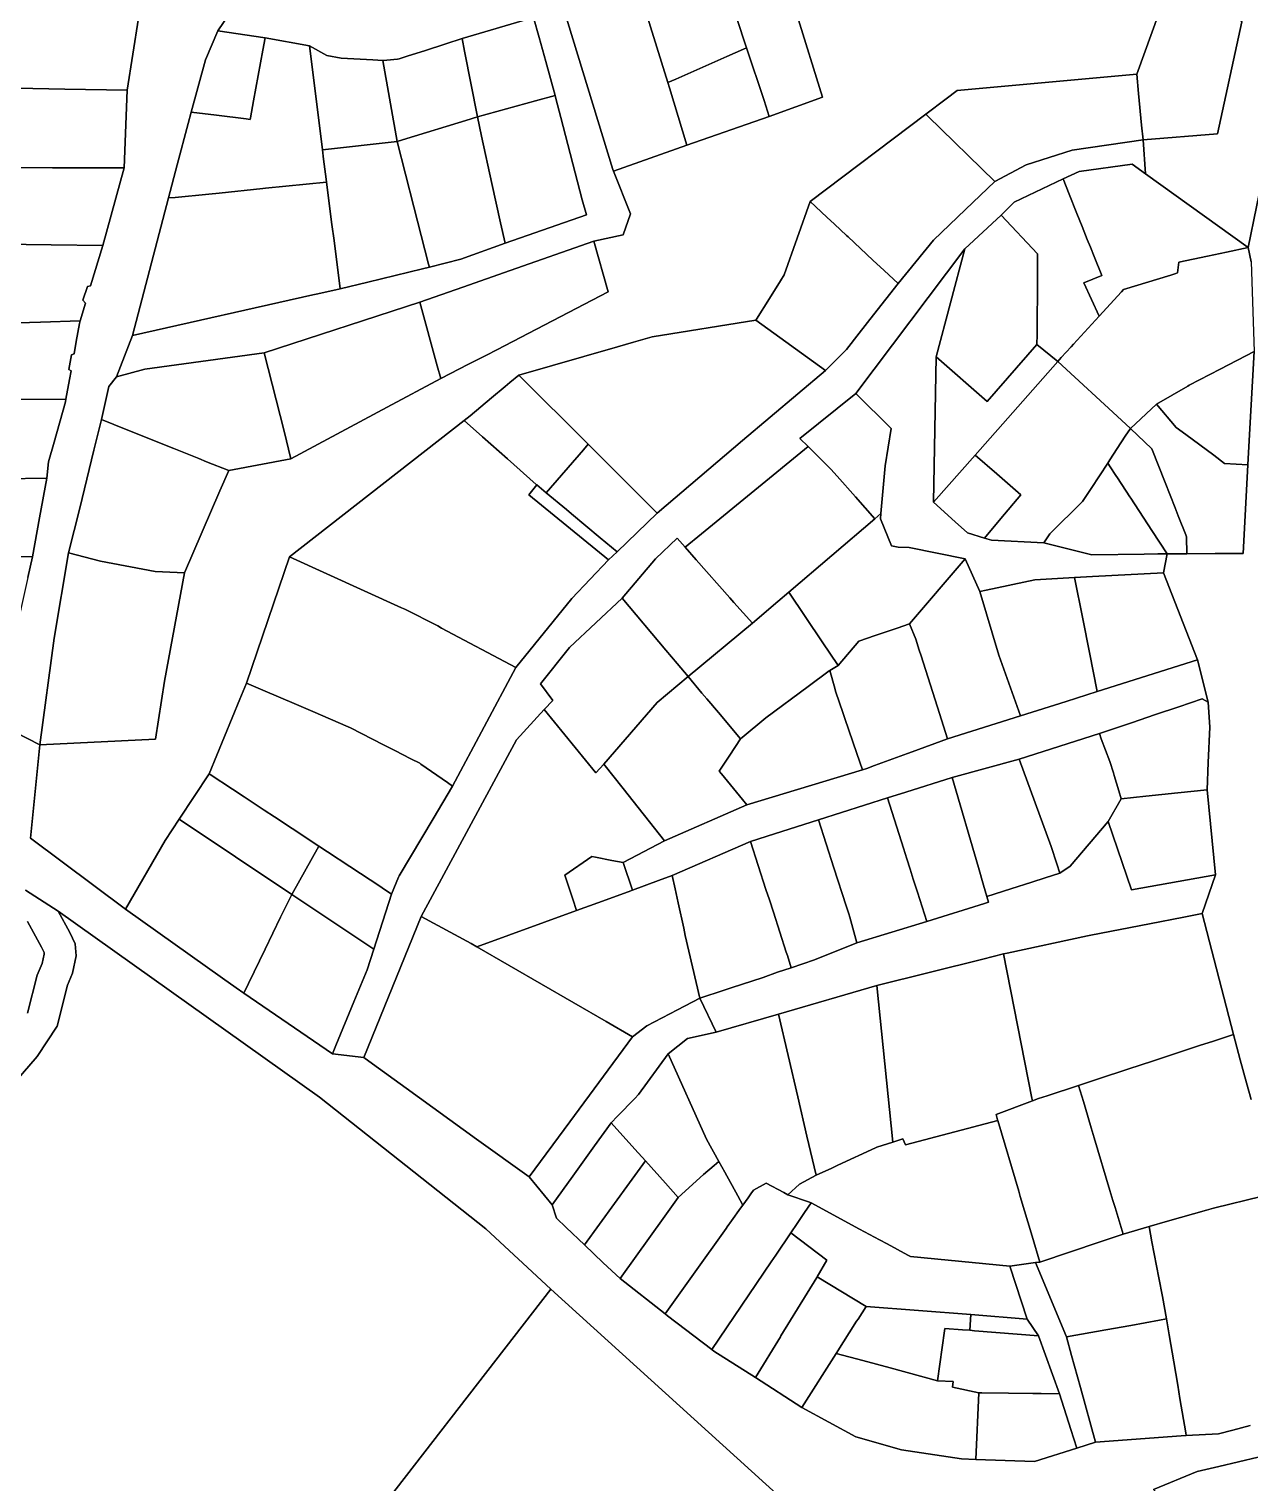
# Model space of a CAD drawing. Header units: inches. Extents: x 469561 to 471650, y 1000291 to 1003909.
# Drawn here: x 470271.3 to 470520.6, y 1001816.3 to 1002113.2 of the extents above; entities that cross this region are included whole.
import ezdxf

# ---------------------------------------------------------------- set-up
doc = ezdxf.new("R2010")
doc.units = ezdxf.units.IN
doc.header["$MEASUREMENT"] = 0
doc.layers.add('Gulele_10_08_New_Parcel', color=7, linetype='Continuous')

msp = doc.modelspace()

# ---------------------------------------------------------------- linework, layer by layer
at = {"layer": 'Gulele_10_08_New_Parcel'}
for points in [[(470498.7777, 1002090.5322), (470513.9831, 1002091.8077), (470518.969, 1002114.6362), (470507.7689, 1002132.4083), (470517.2161, 1002135.2195), (470521.4331, 1002128.5341), (470526.5005, 1002120.5007), (470529.3437, 1002115.9932), (470527.057, 1002101.8025), (470520.254, 1002068.5384), (470499.2571, 1002083.6391)], [(470497.4839, 1002103.9873), (470507.7689, 1002132.4083), (470518.969, 1002114.6362), (470513.9831, 1002091.8077), (470498.7777, 1002090.5322), (470498.4897, 1002093.5277), (470497.8679, 1002099.9941)], [(470411.6041, 1002128.2077), (470423.1616, 1002131.8302), (470423.6177, 1002130.3751), (470425.3238, 1002124.9316), (470428.0722, 1002116.163), (470433.3588, 1002099.2963), (470422.4716, 1002095.3463), (470421.404, 1002098.5747), (470417.8338, 1002109.3702)], [(470265.9093, 1002101.1793), (470268.0741, 1002118.7004), (470269.0489, 1002126.5899), (470269.845, 1002126.4813), (470281.1725, 1002124.9359), (470280.4159, 1002120.1633), (470280.1618, 1002118.5609), (470279.8121, 1002116.3551), (470283.4716, 1002116.1026), (470293.7015, 1002115.3969), (470291.3793, 1002100.6793), (470278.6443, 1002100.9293), (470272.0685, 1002101.0584), (470269.2664, 1002101.1134)], [(470395.389, 1002122.9464), (470402.9849, 1002125.411), (470408.4437, 1002127.1823), (470411.6041, 1002128.2077), (470417.8338, 1002109.3702), (470417.1911, 1002109.0853), (470413.8323, 1002107.5968), (470403.3542, 1002102.953), (470401.7403, 1002102.2378), (470398.2402, 1002113.65)], [(470380.2952, 1002117.8576), (470395.389, 1002122.9464), (470398.2402, 1002113.65), (470401.7403, 1002102.2378), (470402.0747, 1002101.1477), (470405.6528, 1002089.4812), (470390.6452, 1002084.1337), (470390.5262, 1002084.5214)], [(470359.74, 1002111.2671), (470374.3204, 1002115.5312), (470375.4524, 1002111.4422), (470376.812, 1002106.5312), (470378.7271, 1002099.6136), (470374.7235, 1002098.5052), (470362.8733, 1002095.2246), (470360.2543, 1002108.6341)], [(470299.7688, 1002078.6809), (470301.5563, 1002085.4445), (470303.7831, 1002093.8699), (470304.4061, 1002096.2273), (470309.5747, 1002095.5846), (470315.6767, 1002094.8258), (470316.5006, 1002094.7233), (470316.5604, 1002095.0546), (470317.1897, 1002098.5421), (470319.05, 1002108.8513), (470319.5085, 1002111.3924), (470328.614, 1002109.7493), (470330.5626, 1002094.0145), (470331.2448, 1002088.5061), (470331.4818, 1002086.5922), (470331.9865, 1002082.5171), (470332.0592, 1002081.9301), (470319.6008, 1002080.6585), (470319.0626, 1002080.6036), (470310.1458, 1002079.6935), (470308.0165, 1002079.4761), (470301.1893, 1002078.7793)], [(470304.4061, 1002096.2273), (470307.3514, 1002106.8805), (470309.8832, 1002112.8053), (470319.5085, 1002111.3924), (470319.05, 1002108.8513), (470317.1897, 1002098.5421), (470316.5604, 1002095.0546), (470316.5006, 1002094.7233), (470315.6767, 1002094.8258), (470309.5747, 1002095.5846)], [(470343.5722, 1002106.7552), (470344.3792, 1002106.8372), (470346.5898, 1002107.0617), (470346.8711, 1002107.0903), (470348.7093, 1002107.6869), (470352.0371, 1002108.767), (470356.393, 1002110.1808), (470359.74, 1002111.2671), (470360.2543, 1002108.6341), (470362.8733, 1002095.2246), (470361.7712, 1002094.8868), (470361.421, 1002094.7795), (470347.5697, 1002090.5339), (470346.5175, 1002090.2114)], [(470328.614, 1002109.7493), (470332.1572, 1002107.7752), (470335.0497, 1002107.2565), (470341.5446, 1002106.8745), (470343.5722, 1002106.7552), (470346.5175, 1002090.2114), (470331.2448, 1002088.5061), (470330.5626, 1002094.0145)], [(470401.7403, 1002102.2378), (470403.3542, 1002102.953), (470413.8323, 1002107.5968), (470417.1911, 1002109.0853), (470417.8338, 1002109.3702), (470421.404, 1002098.5747), (470422.4716, 1002095.3463), (470405.6528, 1002089.4812), (470402.0747, 1002101.1477)], [(470454.4143, 1002095.7926), (470458.5543, 1002098.9147), (470460.8232, 1002100.6258), (470497.4839, 1002103.9873), (470497.8679, 1002099.9941), (470498.4897, 1002093.5277), (470498.7777, 1002090.5322), (470484.2876, 1002088.4622), (470474.8863, 1002085.4434), (470468.5038, 1002082.0797), (470454.8183, 1002095.3994)], [(470263.8221, 1002084.8978), (470265.9093, 1002101.1793), (470269.2664, 1002101.1134), (470272.0685, 1002101.0584), (470278.6443, 1002100.9293), (470291.3793, 1002100.6793), (470290.7466, 1002084.8259), (470276.1071, 1002084.865), (470268.2275, 1002084.8861), (470267.6588, 1002084.8876), (470267.454, 1002084.8881)], [(470362.8733, 1002095.2246), (470374.7235, 1002098.5052), (470378.7271, 1002099.6136), (470378.8793, 1002098.9793), (470379.882, 1002095.114), (470384.2493, 1002078.2793), (470385.1666, 1002075.2435), (470368.5132, 1002069.469), (470367.6035, 1002073.6231), (470365.8467, 1002081.6458), (470363.7362, 1002091.2838)], [(470346.5175, 1002090.2114), (470347.5697, 1002090.5339), (470361.421, 1002094.7795), (470361.7712, 1002094.8868), (470362.8733, 1002095.2246), (470363.7362, 1002091.2838), (470365.8467, 1002081.6458), (470367.6035, 1002073.6231), (470368.5132, 1002069.469), (470359.4894, 1002066.2104), (470353.0668, 1002064.5662), (470352.9057, 1002065.1971), (470349.917, 1002076.8998)], [(470430.7945, 1002077.98), (470454.4143, 1002095.7926), (470454.8183, 1002095.3994), (470468.5038, 1002082.0797), (470462.5315, 1002076.3546), (470455.9975, 1002070.0909), (470448.7524, 1002061.2071), (470445.8987, 1002063.8725), (470443.6272, 1002065.9941), (470438.5682, 1002070.7193), (470438.2517, 1002071.0149), (470435.7599, 1002073.3423), (470434.2241, 1002074.7767)], [(470333.2631, 1001903.8863), (470333.9749, 1001905.6136), (470337.6354, 1001914.497), (470340.3357, 1001921.0502), (470341.701, 1001925.2533), (470345.3635, 1001936.5281), (470346.7493, 1001939.9793), (470346.9106, 1001940.2517), (470351.5029, 1001948.0062), (470353.8123, 1001951.9059), (470357.7583, 1001958.5691), (470370.7158, 1001982.7675), (470382.1671, 1001996.8643), (470389.6709, 1002004.7993), (470391.3959, 1002006.4381), (470399.5897, 1002014.2869), (470417.0123, 1002029.1219), (470433.9693, 1002043.4793), (470437.8195, 1002047.3404), (470438.2299, 1002047.752), (470440.8346, 1002051.0826), (470443.7353, 1002054.7918), (470448.7524, 1002061.2071), (470455.9975, 1002070.0909), (470462.5315, 1002076.3546), (470468.5038, 1002082.0797), (470474.8863, 1002085.4434), (470484.2876, 1002088.4622), (470498.7777, 1002090.5322), (470499.2571, 1002083.6391), (470496.5593, 1002085.5793), (470485.7539, 1002084.0634), (470482.4764, 1002082.5972), (470472.4713, 1002077.8534), (470469.7975, 1002075.1796), (470462.38, 1002068.2796), (470440.1561, 1002038.7418), (470428.7107, 1002029.5916), (470430.3898, 1002027.9202), (470408.6555, 1002010.1176), (470405.2673, 1002007.3423), (470403.6392, 1002009.1741), (470399.2366, 1002004.9726), (470392.45, 1001996.945), (470381.6992, 1001986.8916), (470375.7274, 1001979.4839), (470378.2718, 1001976.0326), (470376.5055, 1001974.1806), (470370.8443, 1001967.9929), (470351.3976, 1001931.9607), (470339.6947, 1001903.1105)], [(470331.2448, 1002088.5061), (470346.5175, 1002090.2114), (470349.917, 1002076.8998), (470352.9057, 1002065.1971), (470353.0668, 1002064.5662), (470351.6561, 1002064.205), (470340.5043, 1002061.5003), (470334.8617, 1002060.1318), (470333.5939, 1002069.9933), (470333.175, 1002073.2511), (470332.0592, 1002081.9301), (470331.9865, 1002082.5171), (470331.4818, 1002086.5922)], [(470290.7466, 1002084.8259), (470286.4021, 1002068.9831), (470275.8573, 1002069.1126), (470265.6695, 1002069.2377), (470265.575, 1002069.2389), (470265.1146, 1002069.2445), (470261.9825, 1002069.283), (470262.6927, 1002075.3085), (470263.8221, 1002084.8978), (470267.454, 1002084.8881), (470267.6588, 1002084.8876), (470268.2275, 1002084.8861), (470276.1071, 1002084.865)], [(470482.4764, 1002082.5972), (470485.7539, 1002084.0634), (470496.5593, 1002085.5793), (470499.2571, 1002083.6391), (470520.254, 1002068.5384), (470515.8272, 1002067.6207), (470511.9305, 1002066.8128), (470506.109, 1002065.6059), (470505.8502, 1002063.3633), (470505.4774, 1002063.2497), (470504.442, 1002062.9343), (470494.8102, 1002059.9996), (470494.3659, 1002059.5134), (470489.816, 1002054.5338), (470486.7026, 1002061.3796), (470490.3413, 1002062.8272), (470488.7878, 1002066.7324), (470488.0255, 1002068.6485), (470487.397, 1002070.2284), (470486.3567, 1002072.8433), (470485.2958, 1002075.51), (470483.7197, 1002079.472)], [(470292.4373, 1002050.6248), (470299.7688, 1002078.6809), (470301.1893, 1002078.7793), (470308.0165, 1002079.4761), (470310.1458, 1002079.6935), (470319.0626, 1002080.6036), (470319.6008, 1002080.6585), (470332.0592, 1002081.9301), (470333.175, 1002073.2511), (470333.5939, 1002069.9933), (470334.8617, 1002060.1318), (470330.325, 1002059.1152), (470329.2555, 1002058.8755)], [(470469.7975, 1002075.1796), (470472.4713, 1002077.8534), (470482.4764, 1002082.5972), (470483.7197, 1002079.472), (470485.2958, 1002075.51), (470486.3567, 1002072.8433), (470487.397, 1002070.2284), (470488.0255, 1002068.6485), (470488.7878, 1002066.7324), (470490.3413, 1002062.8272), (470486.7026, 1002061.3796), (470489.816, 1002054.5338), (470484.6066, 1002048.8325), (470484.0941, 1002048.2717), (470482.0938, 1002046.0825), (470481.3646, 1002045.2845), (470477.1288, 1002048.787), (470477.1419, 1002050.794), (470477.1616, 1002053.8205), (470477.1987, 1002059.5161), (470477.2317, 1002064.5762), (470477.2493, 1002067.2793)], [(470419.7527, 1002053.7462), (470419.8648, 1002053.9267), (470422.4873, 1002058.1492), (470424.746, 1002061.786), (470425.5118, 1002063.019), (470430.7945, 1002077.98), (470434.2241, 1002074.7767), (470435.7599, 1002073.3423), (470438.2517, 1002071.0149), (470438.5682, 1002070.7193), (470443.6272, 1002065.9941), (470445.8987, 1002063.8725), (470448.7524, 1002061.2071), (470443.7353, 1002054.7918), (470440.8346, 1002051.0826), (470438.2299, 1002047.752), (470437.8195, 1002047.3404), (470433.9693, 1002043.4793)], [(470456.5244, 1002046.257), (470462.38, 1002068.2796), (470469.7975, 1002075.1796), (470477.2493, 1002067.2793), (470477.2317, 1002064.5762), (470477.1987, 1002059.5161), (470477.1616, 1002053.8205), (470477.1419, 1002050.794), (470477.1288, 1002048.787), (470466.9513, 1002037.1432)], [(470351.0874, 1002057.388), (470359.8743, 1002060.4731), (470369.5774, 1002063.8798), (470386.6762, 1002069.8832), (470389.5999, 1002059.5017), (470366.8618, 1002047.6923), (470364.7421, 1002046.6087), (470361.0621, 1002044.7276), (470355.3969, 1002041.8316), (470354.6803, 1002044.4184)], [(470267.6609, 1002053.1368), (470259.9993, 1002052.8793), (470260.1559, 1002054.1745), (470260.4778, 1002056.8364), (470260.5847, 1002057.7202), (470260.9054, 1002060.3722), (470261.9825, 1002069.283), (470265.1146, 1002069.2445), (470265.575, 1002069.2389), (470265.6695, 1002069.2377), (470275.8573, 1002069.1126), (470286.4021, 1002068.9831), (470283.9047, 1002060.737), (470283.2548, 1002060.6063), (470282.3226, 1002057.8072), (470282.8274, 1002057.1799), (470281.7462, 1002053.6102), (470273.6684, 1002053.3387), (470269.158, 1002053.1871)], [(470440.1561, 1002038.7418), (470462.38, 1002068.2796), (470456.5244, 1002046.257), (470455.9975, 1002016.5294), (470460.405, 1002012.5746), (470462.9606, 1002010.2815), (470466.3846, 1002009.2129), (470467.8138, 1002008.7668), (470478.5088, 1002008.2493), (470488.3414, 1002005.8343), (470499.0125, 1002005.9542), (470501.7965, 1002005.9855), (470503.694, 1002006.0068), (470502.9256, 1002002.1491), (470488.4505, 1002001.3574), (470484.7842, 1002001.1569), (470476.7134, 1002000.7155), (470466.7618, 1001998.5593), (470465.4693, 1001998.2793), (470462.4798, 1002005.011), (470451.0201, 1002007.3259), (470448.7952, 1002007.3676), (470447.411, 1002007.657), (470445.1698, 1002013.1291), (470445.2685, 1002014.2352), (470446.1374, 1002023.9688), (470447.3624, 1002031.6075)], [(470481.3646, 1002045.2845), (470482.0938, 1002046.0825), (470484.0941, 1002048.2717), (470484.6066, 1002048.8325), (470489.816, 1002054.5338), (470494.3659, 1002059.5134), (470494.8102, 1002059.9996), (470504.442, 1002062.9343), (470505.4774, 1002063.2497), (470505.8502, 1002063.3633), (470506.109, 1002065.6059), (470511.9305, 1002066.8128), (470515.8272, 1002067.6207), (470520.254, 1002068.5384), (470520.8557, 1002065.636), (470521.4615, 1002047.3208), (470514.5338, 1002043.7213), (470508.1988, 1002040.4297), (470507.9093, 1002040.2793), (470501.4993, 1002036.5793), (470496.1902, 1002031.6232), (470494.3666, 1002033.3036)], [(470319.3439, 1002047.0872), (470351.0874, 1002057.388), (470354.6803, 1002044.4184), (470355.3969, 1002041.8316), (470344.4161, 1002035.945), (470324.8096, 1002025.4343), (470323.3964, 1002031.0327)], [(470258.8846, 1002037.4084), (470258.9409, 1002038.1902), (470259.5952, 1002047.2707), (470259.9993, 1002052.8793), (470267.6609, 1002053.1368), (470269.158, 1002053.1871), (470273.6684, 1002053.3387), (470281.7462, 1002053.6102), (470281.6293, 1002053.0793), (470280.9646, 1002049.3573), (470280.5156, 1002046.8428), (470279.9919, 1002046.6531), (470279.441, 1002043.642), (470279.8954, 1002043.3699), (470279.5812, 1002041.6102), (470278.8654, 1002037.6013), (470268.2629, 1002037.4989), (470266.4415, 1002037.4814)], [(470371.3653, 1002042.5113), (470391.48, 1002048.3026), (470394.7225, 1002049.2361), (470398.5552, 1002050.3396), (470419.7527, 1002053.7462), (470433.9693, 1002043.4793), (470417.0123, 1002029.1219), (470399.5897, 1002014.2869), (470385.4878, 1002028.3888)], [(470455.9975, 1002016.5294), (470456.5244, 1002046.257), (470466.9513, 1002037.1432), (470477.1288, 1002048.787), (470481.3646, 1002045.2845), (470473.2214, 1002036.0537), (470464.5042, 1002026.1723)], [(470286.1288, 1002033.4228), (470287.6004, 1002040.1499), (470289.177, 1002042.147), (470294.9581, 1002043.7236), (470319.3439, 1002047.0872), (470323.3964, 1002031.0327), (470324.8096, 1002025.4343), (470312.0912, 1002023.0168), (470307.5853, 1002024.8228), (470305.9685, 1002025.4708), (470300.8828, 1002027.5092), (470291.1864, 1002031.3957)], [(470520.5136, 1002030.3838), (470520.1678, 1002024.2057), (470515.3923, 1002024.4558), (470513.2678, 1002026.1894), (470507.5265, 1002030.3528), (470505.5593, 1002031.7793), (470501.4993, 1002036.5793), (470507.9093, 1002040.2793), (470508.1988, 1002040.4297), (470514.5338, 1002043.7213), (470521.4615, 1002047.3208)], [(470464.5042, 1002026.1723), (470473.2214, 1002036.0537), (470481.3646, 1002045.2845), (470494.3666, 1002033.3036), (470496.1902, 1002031.6232), (470495.1437, 1002030.021), (470493.4927, 1002027.4934), (470491.9914, 1002025.1949), (470491.5729, 1002024.5543), (470488.1927, 1002019.3792), (470486.4439, 1002016.7019), (470479.7163, 1002010.0606), (470478.5088, 1002008.2493), (470467.8138, 1002008.7668), (470466.3846, 1002009.2129), (470469.7358, 1002013.1934), (470473.8513, 1002018.0819), (470468.9036, 1002022.3732)], [(470360.2027, 1002033.2159), (470361.391, 1002034.2054), (470365.7485, 1002037.8341), (470368.5662, 1002040.1804), (470369.5173, 1002040.9724), (470371.3653, 1002042.5113), (470385.4878, 1002028.3888), (470384.5052, 1002027.2559), (470376.8946, 1002018.4819), (470374.9867, 1002020.0665), (470374.8756, 1002020.1653), (470368.9887, 1002025.4013), (470367.3146, 1002026.8903), (470363.9252, 1002029.905)], [(470257.8398, 1002021.2551), (470258.8846, 1002037.4084), (470266.4415, 1002037.4814), (470268.2629, 1002037.4989), (470278.8654, 1002037.6013), (470278.7663, 1002037.0465), (470276.4314, 1002028.8148), (470275.299, 1002024.8227), (470274.9912, 1002021.4536), (470266.1511, 1002021.3513), (470265.2417, 1002021.3408), (470260.4836, 1002021.2857)], [(470428.7107, 1002029.5916), (470440.1561, 1002038.7418), (470447.3624, 1002031.6075), (470446.1374, 1002023.9688), (470445.2685, 1002014.2352), (470444.0391, 1002013.1862), (470440.0743, 1002017.6246), (470436.3099, 1002021.8386), (470435.0262, 1002023.2757), (470434.7899, 1002023.5402), (470430.3898, 1002027.9202)], [(470496.1902, 1002031.6232), (470501.4993, 1002036.5793), (470505.5593, 1002031.7793), (470507.5265, 1002030.3528), (470513.2678, 1002026.1894), (470515.3923, 1002024.4558), (470520.1678, 1002024.2057), (470519.219, 1002006.0931), (470513.4833, 1002006.0499), (470507.7477, 1002006.0068), (470507.6615, 1002009.4568), (470507.5035, 1002009.8596), (470505.9727, 1002013.7611), (470505.3174, 1002015.4313), (470503.3043, 1002020.5623), (470500.5889, 1002027.4832)], [(470279.4017, 1002006.199), (470281.6635, 1002015.3523), (470284.5897, 1002027.1942), (470286.1288, 1002033.4228), (470291.1864, 1002031.3957), (470300.8828, 1002027.5092), (470305.9685, 1002025.4708), (470307.5853, 1002024.8228), (470312.0912, 1002023.0168), (470310.2926, 1002018.8549), (470303.0517, 1002002.0997), (470297.0603, 1002002.415), (470285.9186, 1002004.5172)], [(470324.4993, 1002005.3793), (470360.2027, 1002033.2159), (470363.9252, 1002029.905), (470367.3146, 1002026.8903), (470368.9887, 1002025.4013), (470374.8756, 1002020.1653), (470374.9867, 1002020.0665), (470373.3696, 1002018.0819), (470389.6709, 1002004.7993), (470382.1671, 1001996.8643), (470370.7158, 1001982.7675), (470355.5717, 1001990.8561), (470354.7793, 1001991.2793), (470348.0893, 1001994.6793), (470347.3856, 1001994.9985)], [(470491.5729, 1002024.5543), (470491.9914, 1002025.1949), (470493.4927, 1002027.4934), (470495.1437, 1002030.021), (470496.1902, 1002031.6232), (470500.5889, 1002027.4832), (470503.3043, 1002020.5623), (470505.3174, 1002015.4313), (470505.9727, 1002013.7611), (470507.5035, 1002009.8596), (470507.6615, 1002009.4568), (470507.7477, 1002006.0068), (470503.694, 1002006.0068), (470500.6017, 1002010.7385), (470496.2719, 1002017.3639), (470496.09, 1002017.6423), (470493.5573, 1002021.5178), (470493.2261, 1002022.0246), (470492.0655, 1002023.8005)], [(470376.8946, 1002018.4819), (470384.5052, 1002027.2559), (470385.4878, 1002028.3888), (470399.5897, 1002014.2869), (470391.3959, 1002006.4381), (470387.9496, 1002009.3003), (470382.0969, 1002014.1612), (470381.0385, 1002015.0403)], [(470405.2673, 1002007.3423), (470408.6555, 1002010.1176), (470430.3898, 1002027.9202), (470434.7899, 1002023.5402), (470435.0262, 1002023.2757), (470436.3099, 1002021.8386), (470440.0743, 1002017.6246), (470444.0391, 1002013.1862), (470426.4734, 1001998.1975), (470424.2253, 1001996.2792), (470419.0358, 1001991.851), (470415.2623, 1001996.0967), (470414.42, 1001997.0443), (470407.5459, 1002004.7786)], [(470455.9975, 1002016.5294), (470464.5042, 1002026.1723), (470468.9036, 1002022.3732), (470473.8513, 1002018.0819), (470469.7358, 1002013.1934), (470466.3846, 1002009.2129), (470462.9606, 1002010.2815), (470460.405, 1002012.5746)], [(470478.5088, 1002008.2493), (470479.7163, 1002010.0606), (470486.4439, 1002016.7019), (470488.1927, 1002019.3792), (470491.5729, 1002024.5543), (470492.0655, 1002023.8005), (470493.2261, 1002022.0246), (470493.5573, 1002021.5178), (470496.09, 1002017.6423), (470496.2719, 1002017.3639), (470500.6017, 1002010.7385), (470503.694, 1002006.0068), (470501.7965, 1002005.9855), (470499.0125, 1002005.9542), (470488.3414, 1002005.8343)], [(470255.1868, 1002005.7654), (470255.2503, 1002006.5312), (470256.0352, 1002015.9972), (470256.4702, 1002021.2437), (470257.8398, 1002021.2551), (470260.4836, 1002021.2857), (470265.2417, 1002021.3408), (470266.1511, 1002021.3513), (470274.9912, 1002021.4536), (470273.4776, 1002013.3259), (470272.0031, 1002005.4086), (470266.2844, 1002005.5299), (470260.7773, 1002005.6468)], [(470373.3696, 1002018.0819), (470374.9867, 1002020.0665), (470376.8946, 1002018.4819), (470381.0385, 1002015.0403), (470382.0969, 1002014.1612), (470387.9496, 1002009.3003), (470391.3959, 1002006.4381), (470389.6709, 1002004.7993)], [(470426.4734, 1001998.1975), (470444.0391, 1002013.1862), (470445.2685, 1002014.2352), (470445.1698, 1002013.1291), (470447.411, 1002007.657), (470448.7952, 1002007.3676), (470451.0201, 1002007.3259), (470462.4798, 1002005.011), (470451.1089, 1001991.7299), (470448.5592, 1001990.8544), (470443.862, 1001989.2416), (470442.5397, 1001988.7876), (470440.7783, 1001988.1828), (470436.555, 1001983.1913), (470433.2808, 1001988.0649)], [(470392.45, 1001996.945), (470399.2366, 1002004.9726), (470403.6392, 1002009.1741), (470405.2673, 1002007.3423), (470407.5459, 1002004.7786), (470414.42, 1001997.0443), (470415.2623, 1001996.0967), (470419.0358, 1001991.851), (470405.8919, 1001980.9415), (470403.6413, 1001983.621), (470401.3545, 1001986.3436)], [(470252.7453, 1001975.3756), (470253.5293, 1001989.8793), (470253.9393, 1001995.0793), (470254.5922, 1002002.6237), (470255.1868, 1002005.7654), (470260.7773, 1002005.6468), (470266.2844, 1002005.5299), (470272.0031, 1002005.4086), (470271.0642, 1002001.1467), (470265.7896, 1001977.2032), (470263.5205, 1001972.1086), (470259.1988, 1001973.6118), (470258.2476, 1001973.9427)], [(470273.5155, 1001966.9926), (470276.4586, 1001988.7506), (470279.4017, 1002006.199), (470285.9186, 1002004.5172), (470297.0603, 1002002.415), (470303.0517, 1002002.0997), (470298.9523, 1001980.0264), (470297.1655, 1001968.1489)], [(470315.7543, 1001979.6142), (470324.4993, 1002005.3793), (470347.3856, 1001994.9985), (470348.0893, 1001994.6793), (470354.7793, 1001991.2793), (470355.5717, 1001990.8561), (470370.7158, 1001982.7675), (470357.7583, 1001958.5691), (470356.7512, 1001959.2754), (470351.3429, 1001963.0682), (470351.117, 1001963.2266), (470349.2828, 1001964.1661), (470346.0387, 1001965.8276), (470345.9814, 1001965.857), (470343.6945, 1001967.0283), (470336.9719, 1001970.4716), (470336.4531, 1001970.6951), (470329.2402, 1001973.8032), (470325.475, 1001975.4256), (470319.568, 1001977.9709)], [(470451.1089, 1001991.7299), (470462.4798, 1002005.011), (470465.4693, 1001998.2793), (470469.3559, 1001985.3136), (470473.7605, 1001972.9312), (470458.8888, 1001968.2188), (470457.2352, 1001973.391), (470453.4581, 1001985.205), (470453.0905, 1001986.3549), (470452.3793, 1001988.5793)], [(470484.7842, 1002001.1569), (470488.4505, 1002001.3574), (470502.9256, 1002002.1491), (470509.9089, 1001984.3857), (470489.4355, 1001977.8982), (470487.8383, 1001985.8852), (470486.4651, 1001992.7518)], [(470465.4693, 1001998.2793), (470466.7618, 1001998.5593), (470476.7134, 1002000.7155), (470484.7842, 1002001.1569), (470486.4651, 1001992.7518), (470487.8383, 1001985.8852), (470489.4355, 1001977.8982), (470483.0718, 1001975.8817), (470473.7605, 1001972.9312), (470469.3559, 1001985.3136)], [(470375.7274, 1001979.4839), (470381.6992, 1001986.8916), (470392.45, 1001996.945), (470401.3545, 1001986.3436), (470403.6413, 1001983.621), (470405.8919, 1001980.9415), (470399.5571, 1001975.6627), (470388.7193, 1001963.0793), (470387.0452, 1001961.2735), (470376.5055, 1001974.1806), (470378.2718, 1001976.0326)], [(470405.8919, 1001980.9415), (470419.0358, 1001991.851), (470424.2253, 1001996.2792), (470426.4734, 1001998.1975), (470433.2808, 1001988.0649), (470436.555, 1001983.1913), (470434.8354, 1001982.2052), (470434.673, 1001982.1121), (470430.3747, 1001978.898), (470421.7938, 1001972.4813), (470416.9188, 1001968.4643), (470416.6086, 1001968.2087), (470412.0975, 1001973.5684), (470409.7062, 1001976.4097), (470408.7206, 1001977.5807)], [(470434.8354, 1001982.2052), (470436.555, 1001983.1913), (470440.7783, 1001988.1828), (470442.5397, 1001988.7876), (470443.862, 1001989.2416), (470448.5592, 1001990.8544), (470451.1089, 1001991.7299), (470452.3793, 1001988.5793), (470453.0905, 1001986.3549), (470453.4581, 1001985.205), (470457.2352, 1001973.391), (470458.8888, 1001968.2188), (470451.6233, 1001965.5655), (470450.6644, 1001965.2153), (470443.9427, 1001962.7606), (470442.3752, 1001962.1882), (470441.5293, 1001961.8793), (470440.3699, 1001965.2482), (470437.9121, 1001972.3899), (470437.576, 1001973.3665), (470435.9873, 1001977.9827), (470435.8186, 1001978.6014), (470434.8446, 1001982.1716)], [(470392.6643, 1001942.9498), (470401.0721, 1001947.4095), (470417.9002, 1001954.7211), (470441.5293, 1001961.8793), (470442.3752, 1001962.1882), (470443.9427, 1001962.7606), (470450.6644, 1001965.2153), (470451.6233, 1001965.5655), (470458.8888, 1001968.2188), (470473.7605, 1001972.9312), (470483.0718, 1001975.8817), (470489.4355, 1001977.8982), (470509.9089, 1001984.3857), (470512.0967, 1001975.7365), (470510.8635, 1001976.3856), (470506.059, 1001974.7586), (470501.3536, 1001973.1651), (470496.4002, 1001971.4876), (470489.8793, 1001969.2793), (470473.4693, 1001964.0793), (470459.7751, 1001960.3411), (470450.3259, 1001957.3416), (470446.5825, 1001956.1534), (470432.5477, 1001951.6983), (470428.0278, 1001950.2635), (470423.5078, 1001948.8287), (470418.6166, 1001947.2761), (470402.6293, 1001940.2793), (470399.8588, 1001939.2689), (470394.5374, 1001937.3281)], [(470388.7193, 1001963.0793), (470399.5571, 1001975.6627), (470405.8919, 1001980.9415), (470408.7206, 1001977.5807), (470409.7062, 1001976.4097), (470412.0975, 1001973.5684), (470416.6086, 1001968.2087), (470414.4285, 1001964.9187), (470412.2365, 1001961.6107), (470412.6796, 1001961.0718), (470416.9826, 1001955.8373), (470417.9002, 1001954.7211), (470401.0721, 1001947.4095), (470392.6532, 1001958.089)], [(470412.2365, 1001961.6107), (470414.4285, 1001964.9187), (470416.6086, 1001968.2087), (470416.9188, 1001968.4643), (470421.7938, 1001972.4813), (470430.3747, 1001978.898), (470434.673, 1001982.1121), (470434.8354, 1001982.2052), (470434.8446, 1001982.1716), (470435.8186, 1001978.6014), (470435.9873, 1001977.9827), (470437.576, 1001973.3665), (470437.9121, 1001972.3899), (470440.3699, 1001965.2482), (470441.5293, 1001961.8793), (470417.9002, 1001954.7211), (470416.9826, 1001955.8373), (470412.6796, 1001961.0718)], [(470308.078, 1001961.0704), (470314.3963, 1001976.3336), (470315.7543, 1001979.6142), (470319.568, 1001977.9709), (470325.475, 1001975.4256), (470329.2402, 1001973.8032), (470336.4531, 1001970.6951), (470336.9719, 1001970.4716), (470343.6945, 1001967.0283), (470345.9814, 1001965.857), (470346.0387, 1001965.8276), (470349.2828, 1001964.1661), (470351.117, 1001963.2266), (470351.3429, 1001963.0682), (470356.7512, 1001959.2754), (470357.7583, 1001958.5691), (470353.8123, 1001951.9059), (470351.5029, 1001948.0062), (470346.9106, 1001940.2517), (470346.7493, 1001939.9793), (470345.3635, 1001936.5281), (470343.4413, 1001937.7933), (470343.1299, 1001937.9983), (470336.8116, 1001942.1572), (470332.2708, 1001945.146), (470330.4776, 1001946.3264), (470325.0383, 1001949.9067), (470321.4339, 1001952.2792), (470319.3405, 1001953.6571), (470315.2556, 1001956.3459), (470312.8391, 1001957.9365), (470308.283, 1001960.9354)], [(470489.8793, 1001969.2793), (470496.4002, 1001971.4876), (470501.3536, 1001973.1651), (470506.059, 1001974.7586), (470510.8635, 1001976.3856), (470512.0967, 1001975.7365), (470512.4212, 1001970.609), (470512.1036, 1001963.3993), (470511.8582, 1001957.8274), (470505.8628, 1001957.1957), (470499.3445, 1001956.509), (470494.3276, 1001955.9804), (470493.8372, 1001957.5863), (470492.8813, 1001960.7441), (470492.7193, 1001961.2793), (470491.9693, 1001963.5793), (470490.2581, 1001968.2463)], [(470351.3976, 1001931.9607), (470370.8443, 1001967.9929), (470376.5055, 1001974.1806), (470387.0452, 1001961.2735), (470388.7193, 1001963.0793), (470392.6532, 1001958.089), (470401.0721, 1001947.4095), (470392.6643, 1001942.9498), (470390.3389, 1001943.3904), (470386.9931, 1001944.0244), (470386.2297, 1001944.169), (470380.7433, 1001940.3759), (470381.3396, 1001938.5612), (470382.3609, 1001935.453), (470383.1137, 1001933.1618), (470362.7879, 1001925.7489), (470361.5755, 1001926.4101)], [(470473.4693, 1001964.0793), (470489.8793, 1001969.2793), (470490.2581, 1001968.2463), (470491.9693, 1001963.5793), (470492.7193, 1001961.2793), (470492.8813, 1001960.7441), (470493.8372, 1001957.5863), (470494.3276, 1001955.9804), (470491.6872, 1001951.3378), (470483.9062, 1001942.1922), (470481.8245, 1001940.7611), (470481.1729, 1001942.7228), (470479.996, 1001946.2656)], [(470459.7751, 1001960.3411), (470473.4693, 1001964.0793), (470479.996, 1001946.2656), (470481.1729, 1001942.7228), (470481.8245, 1001940.7611), (470478.8035, 1001939.8041), (470476.0697, 1001938.938), (470471.7534, 1001937.5706), (470466.8835, 1001936.0279), (470466.2055, 1001938.3468), (470465.1586, 1001941.9276)], [(470301.982, 1001951.8091), (470308.078, 1001961.0704), (470308.283, 1001960.9354), (470312.8391, 1001957.9365), (470315.2556, 1001956.3459), (470319.3405, 1001953.6571), (470321.4339, 1001952.2792), (470325.0383, 1001949.9067), (470330.4776, 1001946.3264), (470324.966, 1001936.4422)], [(470446.5825, 1001956.1534), (470450.3259, 1001957.3416), (470459.7751, 1001960.3411), (470465.1586, 1001941.9276), (470466.2055, 1001938.3468), (470466.8835, 1001936.0279), (470467.2193, 1001934.8793), (470466.4112, 1001934.5826), (470454.6359, 1001930.9473), (470452.7306, 1001936.9107), (470451.8757, 1001939.5863), (470451.2365, 1001941.5868), (470450.5476, 1001943.7433), (470449.8627, 1001945.8869)], [(470491.6872, 1001951.3378), (470494.3276, 1001955.9804), (470499.3445, 1001956.509), (470505.8628, 1001957.1957), (470511.8582, 1001957.8274), (470513.5463, 1001940.4709), (470496.4544, 1001937.3773)], [(470432.5477, 1001951.6983), (470446.5825, 1001956.1534), (470449.8627, 1001945.8869), (470450.5476, 1001943.7433), (470451.2365, 1001941.5868), (470451.8757, 1001939.5863), (470452.7306, 1001936.9107), (470454.6359, 1001930.9473), (470440.319, 1001926.5273), (470438.9093, 1001931.7793), (470438.6801, 1001932.4969), (470438.1675, 1001934.102), (470435.6806, 1001941.889)], [(470291.0004, 1001933.4702), (470299.108, 1001947.4428), (470301.982, 1001951.8091), (470324.966, 1001936.4422), (470323.4447, 1001933.3214), (470322.6948, 1001931.7829), (470319.5186, 1001925.2671), (470316.1157, 1001918.2862), (470315.1506, 1001916.3064), (470313.6085, 1001917.4024), (470310.8581, 1001919.3571)], [(470408.3093, 1001915.2793), (470413.288, 1001916.8973), (470414.7052, 1001917.3578), (470421.2169, 1001919.474), (470424.1293, 1001920.5793), (470426.9693, 1001921.4793), (470431.7238, 1001923.103), (470440.319, 1001926.5273), (470454.6359, 1001930.9473), (470466.4112, 1001934.5826), (470467.2193, 1001934.8793), (470466.8835, 1001936.0279), (470471.7534, 1001937.5706), (470476.0697, 1001938.938), (470478.8035, 1001939.8041), (470481.8245, 1001940.7611), (470483.9062, 1001942.1922), (470491.6872, 1001951.3378), (470496.4544, 1001937.3773), (470513.5463, 1001940.4709), (470510.8602, 1001932.5279), (470507.1229, 1001931.7999), (470500.0738, 1001930.4267), (470488.107, 1001928.0955), (470487.4093, 1001927.9793), (470471.0402, 1001924.4809), (470470.2599, 1001924.2861), (470466.0839, 1001923.2434), (470444.4375, 1001917.8389), (470424.327, 1001911.9877), (470411.6, 1001908.2847)], [(470418.6166, 1001947.2761), (470423.5078, 1001948.8287), (470428.0278, 1001950.2635), (470432.5477, 1001951.6983), (470435.6806, 1001941.889), (470438.1675, 1001934.102), (470438.6801, 1001932.4969), (470438.9093, 1001931.7793), (470440.319, 1001926.5273), (470431.7238, 1001923.103), (470426.9693, 1001921.4793), (470426.1583, 1001923.9839), (470425.9319, 1001924.6831), (470424.6102, 1001928.7652), (470423.2954, 1001932.8259), (470422.4799, 1001935.3446), (470421.7966, 1001937.4549)], [(470324.966, 1001936.4422), (470330.4776, 1001946.3264), (470332.2708, 1001945.146), (470336.8116, 1001942.1572), (470343.1299, 1001937.9983), (470343.4413, 1001937.7933), (470345.3635, 1001936.5281), (470341.701, 1001925.2533)], [(470402.6293, 1001940.2793), (470418.6166, 1001947.2761), (470421.7966, 1001937.4549), (470422.4799, 1001935.3446), (470423.2954, 1001932.8259), (470424.6102, 1001928.7652), (470425.9319, 1001924.6831), (470426.1583, 1001923.9839), (470426.9693, 1001921.4793), (470424.1293, 1001920.5793), (470421.2169, 1001919.474), (470414.7052, 1001917.3578), (470413.288, 1001916.8973), (470408.3093, 1001915.2793), (470405.3093, 1001928.0793), (470404.9892, 1001929.5363), (470403.8496, 1001934.7243), (470403.2275, 1001937.5562)], [(470380.7433, 1001940.3759), (470386.2297, 1001944.169), (470386.9931, 1001944.0244), (470390.3389, 1001943.3904), (470392.6643, 1001942.9498), (470394.5374, 1001937.3281), (470393.6237, 1001936.9949), (470387.4918, 1001934.7586), (470383.1137, 1001933.1618), (470382.3609, 1001935.453), (470381.3396, 1001938.5612)], [(470362.7879, 1001925.7489), (470383.1137, 1001933.1618), (470387.4918, 1001934.7586), (470393.6237, 1001936.9949), (470394.5374, 1001937.3281), (470399.8588, 1001939.2689), (470402.6293, 1001940.2793), (470403.2275, 1001937.5562), (470403.8496, 1001934.7243), (470404.9892, 1001929.5363), (470405.3093, 1001928.0793), (470408.3093, 1001915.2793), (470403.7172, 1001912.9018), (470397.474, 1001909.591), (470394.5593, 1001907.3793), (470389.1495, 1001910.5072)], [(470315.1506, 1001916.3064), (470316.1157, 1001918.2862), (470319.5186, 1001925.2671), (470322.6948, 1001931.7829), (470323.4447, 1001933.3214), (470324.966, 1001936.4422), (470341.701, 1001925.2533), (470340.3357, 1001921.0502), (470337.6354, 1001914.497), (470333.9749, 1001905.6136), (470333.2631, 1001903.8863)], [(470339.6947, 1001903.1105), (470351.3976, 1001931.9607), (470361.5755, 1001926.4101), (470362.7879, 1001925.7489), (470389.1495, 1001910.5072), (470394.5593, 1001907.3793), (470381.7193, 1001889.9793), (470373.4093, 1001878.7793), (470362.7193, 1001886.4793), (470348.3093, 1001896.8793), (470341.4693, 1001901.8793)], [(470470.2599, 1001924.2861), (470471.0402, 1001924.4809), (470487.4093, 1001927.9793), (470488.107, 1001928.0955), (470500.0738, 1001930.4267), (470507.1229, 1001931.7999), (470510.8602, 1001932.5279), (470517.2319, 1001907.8448), (470514.6099, 1001906.9832), (470512.9451, 1001906.4361), (470510.5112, 1001905.6363), (470505.7885, 1001904.0844), (470500.9314, 1001902.4883), (470495.6983, 1001900.7686), (470489.673, 1001898.7886), (470485.6082, 1001897.4529), (470479.1991, 1001895.3468), (470477.4648, 1001894.7769), (470476.185, 1001894.2963), (470476.0731, 1001894.8628)], [(470469.1127, 1001890.269), (470450.2925, 1001885.2811), (470449.7144, 1001886.539), (470447.6928, 1001885.8825), (470444.4375, 1001917.8389), (470466.0839, 1001923.2434), (470470.2599, 1001924.2861), (470476.0731, 1001894.8628), (470476.185, 1001894.2963), (470468.7922, 1001891.52), (470469.0623, 1001890.4387)], [(470373.4093, 1001878.7793), (470381.7193, 1001889.9793), (470394.5593, 1001907.3793), (470397.474, 1001909.591), (470403.7172, 1001912.9018), (470408.3093, 1001915.2793), (470411.6, 1001908.2847), (470405.7639, 1001906.9927), (470401.8393, 1001903.8793), (470395.774, 1001895.5783), (470395.0036, 1001894.7804), (470391.5073, 1001891.1592), (470390.207, 1001889.8125), (470386.7968, 1001885.0719), (470382.3839, 1001878.9375), (470378.1452, 1001873.0452)], [(470424.327, 1001911.9877), (470444.4375, 1001917.8389), (470447.6928, 1001885.8825), (470444.4031, 1001884.8141), (470444.1225, 1001884.6842), (470436.4633, 1001881.1399), (470435.2372, 1001880.5725), (470432.0211, 1001879.0843), (470430.1531, 1001887.0727), (470428.2677, 1001895.1353)], [(470401.8393, 1001903.8793), (470405.7639, 1001906.9927), (470411.6, 1001908.2847), (470424.327, 1001911.9877), (470428.2677, 1001895.1353), (470430.1531, 1001887.0727), (470432.0211, 1001879.0843), (470428.6259, 1001877.2474), (470426.2478, 1001875.0855), (470425.4632, 1001875.5628), (470421.833, 1001877.4775), (470419.235, 1001876.0275), (470418.7047, 1001875.2839), (470418.1314, 1001874.4802), (470417.072, 1001872.9948), (470416.0428, 1001874.8702), (470413.3914, 1001879.7012), (470412.1771, 1001881.9138), (470409.6697, 1001886.4826)], [(470390.207, 1001889.8125), (470391.5073, 1001891.1592), (470395.0036, 1001894.7804), (470395.774, 1001895.5783), (470401.8393, 1001903.8793), (470409.6697, 1001886.4826), (470412.1771, 1001881.9138), (470411.2228, 1001881.0983), (470409.0259, 1001879.2208), (470403.8393, 1001874.5793), (470401.2532, 1001877.4691), (470397.1813, 1001882.0191), (470395.0031, 1001884.4531)], [(470490.0266, 1001865.5176), (470477.6967, 1001861.3727), (470476.1273, 1001866.6557), (470473.7169, 1001874.7698), (470473.3995, 1001875.8384), (470469.1127, 1001890.269), (470469.0623, 1001890.4387), (470468.7922, 1001891.52), (470476.185, 1001894.2963), (470477.4648, 1001894.7769), (470479.1991, 1001895.3468), (470485.6082, 1001897.4529), (470486.5996, 1001894.1375), (470486.9365, 1001893.011), (470488.2034, 1001888.7747), (470488.8089, 1001886.7498), (470492.0337, 1001875.966), (470492.6364, 1001873.9506), (470493.0694, 1001872.5027), (470494.6895, 1001867.0851)], [(470378.1452, 1001873.0452), (470382.3839, 1001878.9375), (470386.7968, 1001885.0719), (470390.207, 1001889.8125), (470395.0031, 1001884.4531), (470397.1813, 1001882.0191), (470393.9269, 1001877.5293), (470384.7361, 1001864.8495), (470380.9851, 1001868.4363), (470379.0068, 1001870.3279)], [(470469.1127, 1001890.269), (470473.3995, 1001875.8384), (470473.7169, 1001874.7698), (470476.1273, 1001866.6557), (470477.6967, 1001861.3727), (470476.8029, 1001861.2496), (470471.5822, 1001860.5309), (470451.3259, 1001862.4744), (470450.7482, 1001862.7874), (470446.5441, 1001865.0656), (470444.9479, 1001865.9305), (470440.9168, 1001868.115), (470431.0044, 1001873.4864), (470430.6526, 1001873.6047), (470426.2478, 1001875.0855), (470428.6259, 1001877.2474), (470432.0211, 1001879.0843), (470435.2372, 1001880.5725), (470436.4633, 1001881.1399), (470444.1225, 1001884.6842), (470444.4031, 1001884.8141), (470447.6928, 1001885.8825), (470449.7144, 1001886.539), (470450.2925, 1001885.2811)], [(470384.7361, 1001864.8495), (470393.9269, 1001877.5293), (470397.1813, 1001882.0191), (470401.2532, 1001877.4691), (470403.8393, 1001874.5793), (470401.1492, 1001870.7057), (470392.002, 1001857.9967), (470388.5377, 1001861.2144)], [(470392.002, 1001857.9967), (470401.1492, 1001870.7057), (470403.8393, 1001874.5793), (470409.0259, 1001879.2208), (470411.2228, 1001881.0983), (470412.1771, 1001881.9138), (470413.3914, 1001879.7012), (470416.0428, 1001874.8702), (470417.072, 1001872.9948), (470416.604, 1001872.3387), (470414.7621, 1001869.7562), (470413.8974, 1001868.5438), (470413.664, 1001868.2166), (470407.022, 1001858.9041), (470401.2206, 1001850.7702)], [(470401.2206, 1001850.7702), (470407.022, 1001858.9041), (470413.664, 1001868.2166), (470413.8974, 1001868.5438), (470414.7621, 1001869.7562), (470416.604, 1001872.3387), (470417.072, 1001872.9948), (470418.1314, 1001874.4802), (470418.7047, 1001875.2839), (470419.235, 1001876.0275), (470421.833, 1001877.4775), (470425.4632, 1001875.5628), (470426.2478, 1001875.0855), (470430.6526, 1001873.6047), (470431.0044, 1001873.4864), (470429.6434, 1001871.4693), (470427.7291, 1001868.6323), (470427.2813, 1001867.9686), (470426.8434, 1001867.3197), (470423.7942, 1001862.8006), (470422.8466, 1001861.3964), (470410.7601, 1001843.4838), (470401.7193, 1001850.3793)], [(470426.8434, 1001867.3197), (470427.2813, 1001867.9686), (470427.7291, 1001868.6323), (470429.6434, 1001871.4693), (470431.0044, 1001873.4864), (470440.9168, 1001868.115), (470444.9479, 1001865.9305), (470446.5441, 1001865.0656), (470450.7482, 1001862.7874), (470451.3259, 1001862.4744), (470471.5822, 1001860.5309), (470475.1039, 1001849.7168), (470463.5943, 1001850.622), (470442.2305, 1001852.3023), (470432.2493, 1001858.3793), (470434.2129, 1001861.7786)], [(470476.8029, 1001861.2496), (470477.6967, 1001861.3727), (470490.0266, 1001865.5176), (470494.6895, 1001867.0851), (470500.0232, 1001868.614), (470500.6098, 1001865.5158), (470502.0033, 1001858.1558), (470502.7213, 1001854.3637), (470503.594, 1001849.7546), (470502.1604, 1001849.4964), (470496.2963, 1001848.4402), (470491.1989, 1001847.522), (470483.1401, 1001846.0705)], [(470410.7601, 1001843.4838), (470422.8466, 1001861.3964), (470423.7942, 1001862.8006), (470426.8434, 1001867.3197), (470434.2129, 1001861.7786), (470432.2493, 1001858.3793), (470432.1514, 1001858.2191), (470430.1818, 1001854.9965), (470424.8542, 1001846.2793), (470424.7284, 1001846.0734), (470419.6593, 1001837.7793), (470411.1593, 1001843.1793)], [(470471.5822, 1001860.5309), (470476.8029, 1001861.2496), (470483.1401, 1001846.0705), (470484.1893, 1001842.2793), (470485.9993, 1001835.7793), (470489.0893, 1001824.5793), (470485.2438, 1001823.3398), (470484.0303, 1001827.1792), (470481.7265, 1001834.4682), (470477.4396, 1001846.3126), (470475.1039, 1001849.7168)], [(470419.6593, 1001837.7793), (470424.7284, 1001846.0734), (470424.8542, 1001846.2793), (470430.1818, 1001854.9965), (470432.1514, 1001858.2191), (470432.2493, 1001858.3793), (470442.2305, 1001852.3023), (470440.59, 1001849.7199), (470440.3032, 1001849.2685), (470436.1251, 1001842.6917), (470429.1293, 1001831.6793)], [(470436.1251, 1001842.6917), (470440.3032, 1001849.2685), (470440.59, 1001849.7199), (470442.2305, 1001852.3023), (470463.5943, 1001850.622), (470463.4318, 1001847.4219), (470461.9475, 1001847.5394), (470458.3054, 1001847.8278), (470458.2318, 1001847.2969), (470456.8213, 1001837.1288), (470447.1372, 1001839.7318), (470441.5436, 1001841.2353)], [(470463.4318, 1001847.4219), (470463.5943, 1001850.622), (470475.1039, 1001849.7168), (470477.4396, 1001846.3126), (470464.3402, 1001847.3499)], [(470456.8213, 1001837.1288), (470458.2318, 1001847.2969), (470458.3054, 1001847.8278), (470461.9475, 1001847.5394), (470463.4318, 1001847.4219), (470464.3402, 1001847.3499), (470477.4396, 1001846.3126), (470481.7265, 1001834.4682), (470477.9649, 1001834.5144), (470476.2805, 1001834.5352), (470471.2889, 1001834.5965), (470465.8923, 1001834.6629), (470465.2462, 1001834.6708), (470459.9063, 1001835.8148), (470460.0305, 1001836.9658)], [(470483.1401, 1001846.0705), (470491.1989, 1001847.522), (470496.2963, 1001848.4402), (470502.1604, 1001849.4964), (470503.594, 1001849.7546), (470504.1342, 1001846.5197), (470505.0554, 1001841.0038), (470505.8568, 1001836.2051), (470506.3097, 1001833.4932), (470507.4846, 1001826.4584), (470507.5674, 1001825.9625), (470506.5893, 1001825.8793), (470489.0893, 1001824.5793), (470485.9993, 1001835.7793), (470484.1893, 1001842.2793)], [(470429.1293, 1001831.6793), (470436.1251, 1001842.6917), (470441.5436, 1001841.2353), (470447.1372, 1001839.7318), (470456.8213, 1001837.1288), (470460.0305, 1001836.9658), (470459.9063, 1001835.8148), (470465.2462, 1001834.6708), (470464.61, 1001821.0475), (470461.7165, 1001821.1527), (470449.4559, 1001823.0084), (470440.109, 1001825.6998)], [(470464.61, 1001821.0475), (470465.2462, 1001834.6708), (470465.8923, 1001834.6629), (470471.2889, 1001834.5965), (470476.2805, 1001834.5352), (470477.9649, 1001834.5144), (470481.7265, 1001834.4682), (470484.0303, 1001827.1792), (470485.2438, 1001823.3398), (470476.6106, 1001820.6112)], [(470500.9277, 1001814.9371), (470509.8093, 1001818.5793), (470514.2534, 1001819.6257), (470522.3058, 1001821.5216), (470522.7093, 1001819.8574), (470523.1382, 1001818.2997), (470525.0571, 1001811.3298), (470526.02, 1001807.8322), (470522.6445, 1001806.8292), (470521.8519, 1001806.5937), (470519.6863, 1001805.9502), (470518.7668, 1001805.677), (470514.9283, 1001804.5364), (470511.2012, 1001803.4289), (470509.2529, 1001805.6114), (470506.6385, 1001808.54), (470503.9552, 1001811.5457)]]:
    msp.add_lwpolyline(points, close=True, dxfattribs=at)
for points in [[(470507.7689, 1002132.4083), (470497.4839, 1002103.9873), (470460.8232, 1002100.6258), (470458.5543, 1002098.9147), (470454.4143, 1002095.7926), (470430.7945, 1002077.98), (470425.5118, 1002063.019), (470424.746, 1002061.786), (470422.4873, 1002058.1492), (470419.8648, 1002053.9267), (470419.7527, 1002053.7462), (470398.5552, 1002050.3396), (470394.7225, 1002049.2361), (470391.48, 1002048.3026), (470371.3653, 1002042.5113), (470369.5173, 1002040.9724), (470368.5662, 1002040.1804), (470365.7485, 1002037.8341), (470361.391, 1002034.2054), (470360.2027, 1002033.2159), (470324.4993, 1002005.3793), (470315.7543, 1001979.6142), (470314.3963, 1001976.3336), (470308.078, 1001961.0704), (470301.982, 1001951.8091), (470299.108, 1001947.4428), (470291.0004, 1001933.4702), (470271.6451, 1001947.967), (470273.5155, 1001966.9926), (470297.1655, 1001968.1489), (470298.9523, 1001980.0264), (470303.0517, 1002002.0997), (470310.2926, 1002018.8549), (470312.0912, 1002023.0168), (470324.8096, 1002025.4343), (470344.4161, 1002035.945), (470355.3969, 1002041.8316), (470361.0621, 1002044.7276), (470364.7421, 1002046.6087), (470366.8618, 1002047.6923), (470389.5999, 1002059.5017), (470386.6762, 1002069.8832), (470392.6471, 1002071.1344), (470394.1617, 1002075.4295), (470390.6452, 1002084.1337), (470405.6528, 1002089.4812), (470422.4716, 1002095.3463), (470433.3588, 1002099.2963), (470428.0722, 1002116.163)], [(470314.771, 1002120.0724), (470309.8832, 1002112.8053), (470307.3514, 1002106.8805), (470304.4061, 1002096.2273), (470303.7831, 1002093.8699), (470301.5563, 1002085.4445), (470299.7688, 1002078.6809), (470292.4373, 1002050.6248), (470289.177, 1002042.147), (470287.6004, 1002040.1499), (470286.1288, 1002033.4228), (470284.5897, 1002027.1942), (470281.6635, 1002015.3523), (470279.4017, 1002006.199), (470276.4586, 1001988.7506), (470273.5155, 1001966.9926), (470263.5205, 1001972.1086)], [(470374.3204, 1002115.5312), (470359.74, 1002111.2671), (470356.393, 1002110.1808), (470352.0371, 1002108.767), (470348.7093, 1002107.6869), (470346.8711, 1002107.0903), (470346.5898, 1002107.0617), (470344.3792, 1002106.8372), (470343.5722, 1002106.7552), (470341.5446, 1002106.8745), (470335.0497, 1002107.2565), (470332.1572, 1002107.7752), (470328.614, 1002109.7493), (470319.5085, 1002111.3924), (470309.8832, 1002112.8053), (470314.771, 1002120.0724)], [(470380.2952, 1002117.8576), (470390.5262, 1002084.5214), (470390.6452, 1002084.1337), (470394.1617, 1002075.4295), (470392.6471, 1002071.1344), (470386.6762, 1002069.8832), (470369.5774, 1002063.8798), (470359.8743, 1002060.4731), (470351.0874, 1002057.388), (470319.3439, 1002047.0872), (470294.9581, 1002043.7236), (470289.177, 1002042.147), (470292.4373, 1002050.6248), (470329.2555, 1002058.8755), (470330.325, 1002059.1152), (470334.8617, 1002060.1318), (470340.5043, 1002061.5003), (470351.6561, 1002064.205), (470353.0668, 1002064.5662), (470359.4894, 1002066.2104), (470368.5132, 1002069.469), (470385.1666, 1002075.2435), (470384.2493, 1002078.2793), (470379.882, 1002095.114), (470378.8793, 1002098.9793), (470378.7271, 1002099.6136), (470376.812, 1002106.5312), (470375.4524, 1002111.4422), (470374.3204, 1002115.5312)], [(470271.0642, 1002001.1467), (470272.0031, 1002005.4086), (470273.4776, 1002013.3259), (470274.9912, 1002021.4536), (470275.299, 1002024.8227), (470276.4314, 1002028.8148), (470278.7663, 1002037.0465), (470278.8654, 1002037.6013), (470279.5812, 1002041.6102), (470279.8954, 1002043.3699), (470279.441, 1002043.642), (470279.9919, 1002046.6531), (470280.5156, 1002046.8428), (470280.9646, 1002049.3573), (470281.6293, 1002053.0793), (470281.7462, 1002053.6102), (470282.8274, 1002057.1799), (470282.3226, 1002057.8072), (470283.2548, 1002060.6063), (470283.9047, 1002060.737), (470286.4021, 1002068.9831), (470290.7466, 1002084.8259), (470291.3793, 1002100.6793), (470293.7015, 1002115.3969)], [(470520.8557, 1002065.636), (470520.254, 1002068.5384), (470527.057, 1002101.8025)], [(470520.8327, 1001894.5523), (470519.9078, 1001897.9666), (470518.6342, 1001902.668), (470517.2319, 1001907.8448), (470510.8602, 1001932.5279), (470513.5463, 1001940.4709), (470511.8582, 1001957.8274), (470512.1036, 1001963.3993), (470512.4212, 1001970.609), (470512.0967, 1001975.7365), (470509.9089, 1001984.3857), (470502.9256, 1002002.1491), (470503.694, 1002006.0068), (470507.7477, 1002006.0068), (470513.4833, 1002006.0499), (470519.219, 1002006.0931), (470520.1678, 1002024.2057), (470520.5136, 1002030.3838), (470521.4615, 1002047.3208)], [(470263.5205, 1001972.1086), (470273.5155, 1001966.9926), (470271.6451, 1001947.967), (470291.0004, 1001933.4702), (470310.8581, 1001919.3571), (470313.6085, 1001917.4024), (470315.1506, 1001916.3064), (470333.2631, 1001903.8863), (470339.6947, 1001903.1105), (470341.4693, 1001901.8793), (470348.3093, 1001896.8793), (470362.7193, 1001886.4793), (470373.4093, 1001878.7793), (470378.1452, 1001873.0452), (470379.0068, 1001870.3279), (470380.9851, 1001868.4363), (470384.7361, 1001864.8495), (470388.5377, 1001861.2144), (470392.002, 1001857.9967), (470401.2206, 1001850.7702), (470401.7193, 1001850.3793), (470410.7601, 1001843.4838), (470411.1593, 1001843.1793), (470419.6593, 1001837.7793), (470429.1293, 1001831.6793), (470440.109, 1001825.6998), (470449.4559, 1001823.0084), (470461.7165, 1001821.1527), (470464.61, 1001821.0475), (470476.6106, 1001820.6112), (470485.2438, 1001823.3398), (470489.0893, 1001824.5793), (470506.5893, 1001825.8793), (470507.5674, 1001825.9625), (470514.1928, 1001826.2991), (470517.134, 1001827.0627), (470520.634, 1001827.9714)], [(470270.6253, 1001937.3144), (470277.2499, 1001933.0276), (470279.6309, 1001928.6685), (470280.746, 1001926.3674), (470280.9754, 1001923.8976), (470280.2233, 1001920.3499), (470279.1764, 1001917.8869), (470277.0669, 1001909.528), (470272.965, 1001903.3168), (470267.0098, 1001896.4164)], [(470424.6593, 1001813.3793), (470377.8537, 1001855.8309), (470364.5957, 1001868.1531), (470330.6312, 1001895.0731), (470277.2499, 1001933.0276), (470270.6253, 1001937.3144)], [(470267.0098, 1001896.4164), (470272.965, 1001903.3168), (470277.0669, 1001909.528), (470279.1764, 1001917.8869), (470280.2233, 1001920.3499), (470280.9754, 1001923.8976), (470280.746, 1001926.3674), (470279.6309, 1001928.6685), (470277.2499, 1001933.0276), (470330.6312, 1001895.0731), (470364.5957, 1001868.1531), (470377.8537, 1001855.8309), (470335.0643, 1001800.5664)], [(470271.038, 1001912.1871), (470272.9998, 1001919.9659), (470273.999, 1001922.3127), (470274.4154, 1001924.2781), (470274.3859, 1001924.594), (470273.8537, 1001925.6935), (470271.006, 1001930.9062)], [(470271.006, 1001930.9062), (470273.8537, 1001925.6935), (470274.3859, 1001924.594), (470274.4154, 1001924.2781), (470273.999, 1001922.3127), (470272.9998, 1001919.9659), (470271.038, 1001912.1871)], [(470522.9206, 1001874.736), (470513.4514, 1001872.4498), (470513.1593, 1001872.3793), (470511.7408, 1001871.9727), (470503.7955, 1001869.6953), (470500.0232, 1001868.614), (470494.6895, 1001867.0851), (470493.0694, 1001872.5027), (470492.6364, 1001873.9506), (470492.0337, 1001875.966), (470488.8089, 1001886.7498), (470488.2034, 1001888.7747), (470486.9365, 1001893.011), (470486.5996, 1001894.1375), (470485.6082, 1001897.4529), (470489.673, 1001898.7886), (470495.6983, 1001900.7686), (470500.9314, 1001902.4883), (470505.7885, 1001904.0844), (470510.5112, 1001905.6363), (470512.9451, 1001906.4361), (470514.6099, 1001906.9832), (470517.2319, 1001907.8448), (470518.6342, 1001902.668), (470519.9078, 1001897.9666), (470520.8327, 1001894.5523)], [(470520.634, 1001827.9714), (470517.134, 1001827.0627), (470514.1928, 1001826.2991), (470507.5674, 1001825.9625), (470507.4846, 1001826.4584), (470506.3097, 1001833.4932), (470505.8568, 1001836.2051), (470505.0554, 1001841.0038), (470504.1342, 1001846.5197), (470503.594, 1001849.7546), (470502.7213, 1001854.3637), (470502.0033, 1001858.1558), (470500.6098, 1001865.5158), (470500.0232, 1001868.614), (470503.7955, 1001869.6953), (470511.7408, 1001871.9727), (470513.1593, 1001872.3793), (470513.4514, 1001872.4498), (470522.9206, 1001874.736)], [(470335.0643, 1001800.5664), (470377.8537, 1001855.8309), (470424.6593, 1001813.3793)], [(470522.3058, 1001821.5216), (470514.2534, 1001819.6257), (470509.8093, 1001818.5793), (470500.9277, 1001814.9371)]]:
    msp.add_lwpolyline(points, dxfattribs=at)

doc.saveas('drawing.dxf')
